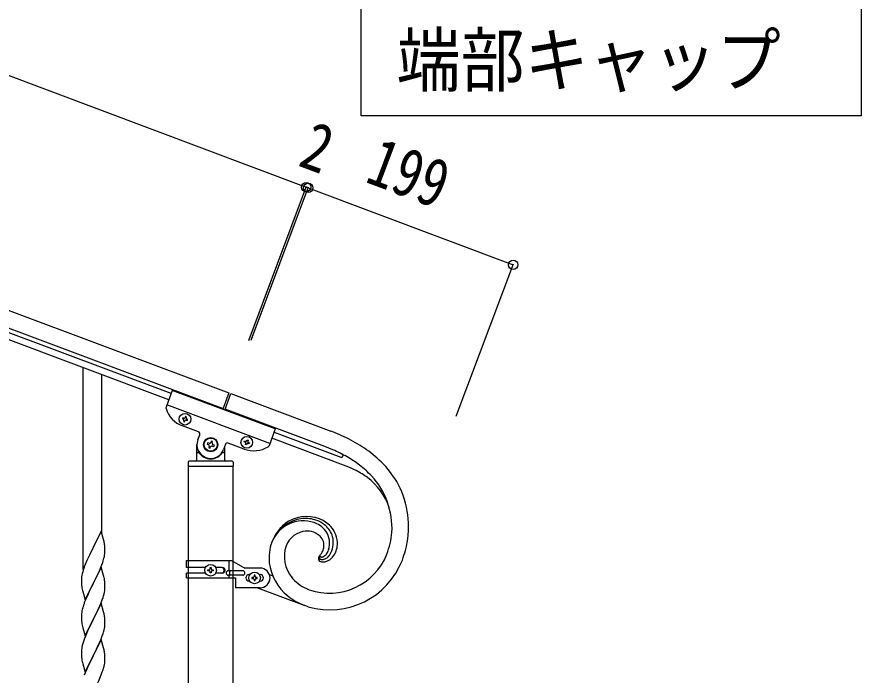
# Model space of a CAD drawing. Units: millimetres, scale not verified. Extents: x -4015 to 4015, y -2862 to 2860.
# Drawn here: x 1103 to 1871, y 1200 to 1799 of the extents above; entities that cross this region are included whole.
import ezdxf
from ezdxf.enums import TextEntityAlignment as Align

# ---------------------------------------------------------------- set-up
doc = ezdxf.new("R2010")
doc.units = ezdxf.units.MM
doc.header["$LTSCALE"] = 10
doc.layers.add('0-3_YKK_A1', color=4, linetype='Continuous')
doc.layers.add('0-4_YKK_D', color=6, linetype='Continuous')
doc.styles.add('ＭＳ ゴシック', font='')
doc.styles.get('ＭＳ ゴシック').set_extended_font_data('MS Gothic')

msp = doc.modelspace()

# ---------------------------------------------------------------- linework, layer by layer
at = {"layer": '0-3_YKK_A1'}
for p, q in [((445.73, 1776.18), (1296.27, 1457.16)), ((440.46, 1762.13), (1291, 1443.11)), ((1243.72, 1456.57), (537.37, 1721.51)), ((1241.61, 1450.96), (535.26, 1715.89)), ((1163.69, 1296.51), (1163.69, 1480.18)), ((1180.69, 1329.43), (1180.69, 1473.81)), ((1244.81, 1459.49), (1239.08, 1444.22)), ((1338.44, 1424.38), (1244.81, 1459.49)), ((1296.27, 1457.16), (1290.69, 1442.29)), ((1292.52, 1441.6), (1298.15, 1456.58)), ((1298.15, 1456.58), (1388.78, 1422.51)), ((1333.53, 1411.27), (1239.9, 1446.39)), ((1255.16, 1434.23), (1254.26, 1434.57)), ((1257.52, 1432.32), (1258.42, 1431.98)), ((1268.57, 1421.75), (1254.06, 1427.19)), ((1338.44, 1424.38), (1332.71, 1409.1)), ((1337.31, 1421.56), (1398.02, 1398.75)), ((1267.98, 1414.49), (1269.74, 1419.17)), ((1311, 1412.26), (1310.1, 1412.6)), ((1402.87, 1390.57), (1335.23, 1416)), ((1267.19, 1396.1), (1267.19, 1410.1)), ((1278.07, 1411.41), (1276.83, 1411.88)), ((1281.31, 1408.79), (1282.55, 1408.32)), ((1293.15, 1410.39), (1291.39, 1405.71)), ((1292.19, 1407.83), (1292.19, 1396.1)), ((1310.24, 1406.12), (1295.72, 1411.56)), ((1314.03, 1412.15), (1314.93, 1411.81)), ((1390.75, 1405.53), (1383.5, 1408.47)), ((1268.19, 1403.1), (1268.46, 1403.1)), ((1291.19, 1403.1), (1290.91, 1403.1)), ((1399.35, 1401.42), (1399.22, 1401.49)), ((1399.46, 1401.34), (1399.43, 1401.36)), ((1259.19, 1394.1), (1259.19, 1390.6)), ((1259.44, 801.6), (1259.44, 1390.1)), ((1299.94, 1390.1), (1259.44, 1390.1)), ((1299.69, 1390.1), (1259.69, 1390.1)), ((1299.19, 1395.1), (1260.19, 1395.1)), ((1299.94, 1390.1), (1299.94, 802.39)), ((1300.19, 1394.1), (1300.19, 1390.6)), ((1386.85, 1314.4), (1386.51, 1313.4)), ((1386.85, 1314.4), (1386.51, 1313.4)), ((1378.61, 1308.86), (1378.79, 1309.08)), ((1257.62, 1304.79), (1298.5, 1304.79)), ((1257.62, 1298.29), (1257.62, 1304.79)), ((1274.95, 1298.29), (1257.62, 1298.29)), ((1290.21, 1298.29), (1284.29, 1298.29)), ((1296.59, 1295.29), (1296.59, 1304.79)), ((1298.5, 1304.79), (1310.62, 1297.79)), ((1324.62, 1297.79), (1310.62, 1297.79)), ((1257.62, 1288.79), (1257.62, 1293.29)), ((1274.95, 1293.29), (1257.62, 1293.29)), ((1278.18, 1295.32), (1277.22, 1295.32)), ((1281.06, 1296.28), (1282.02, 1296.28)), ((1290.21, 1293.29), (1284.3, 1293.29)), ((1308.82, 1295.29), (1295.74, 1295.29)), ((1308.82, 1291.29), (1295.74, 1291.29)), ((1296.59, 1288.79), (1296.59, 1291.29)), ((1297.15, 1291.29), (1297.15, 1295.29)), ((1315.25, 1291.79), (1314.62, 1291.79)), ((1323.99, 1291.79), (1324.62, 1291.79)), ((1335.98, 1290.66), (1333.11, 1291.74)), ((1257.62, 1288.79), (1302.12, 1288.79)), ((1302.12, 1288.79), (1302.12, 1279.79)), ((1315.25, 1285.79), (1314.62, 1285.79)), ((1318.18, 1289.27), (1317.22, 1289.27)), ((1321.06, 1288.31), (1322.02, 1288.31)), ((1323.99, 1285.79), (1324.62, 1285.79)), ((1324.62, 1279.79), (1302.12, 1279.79)), ((1322.33, 1279.76), (1365.18, 1263.66)), ((1367.56, 1278.72), (1369.24, 1278.04)), ((1368.26, 1262.58), (1365.18, 1263.66)), ((1368.26, 1262.58), (1365.18, 1263.66)), ((1162.49, 1247.95), (1162.63, 1246.97)), ((1162.49, 1215.09), (1162.63, 1214.1))]:
    msp.add_line(p, q, dxfattribs=at)
msp.add_lwpolyline([(1871.08, 1911.79), (1871.08, 1709.24), (1416.52, 1709.24), (1416.52, 1911.79)], close=True, dxfattribs=at)
for points in [[(1257.29, 1434.46), (1257.63, 1435.35), (1256.73, 1435.69), (1256.4, 1434.79)], [(1390.75, 1405.53), (1383.5, 1408.47), (1292.87, 1442.54)], [(1254.26, 1434.57), (1253.92, 1433.67), (1254.82, 1433.33)], [(1255.38, 1432.1), (1255.05, 1431.2), (1255.95, 1430.86), (1256.28, 1431.76)], [(1258.42, 1431.98), (1258.76, 1432.88), (1257.86, 1433.22)], [(1281, 1411.72), (1281.46, 1412.96), (1280.23, 1413.42), (1279.77, 1412.19)], [(1310.1, 1412.6), (1310.44, 1413.5), (1311.34, 1413.16)], [(1312.57, 1413.72), (1312.91, 1414.62), (1313.81, 1414.28), (1313.47, 1413.38)], [(1276.83, 1411.88), (1276.37, 1410.64), (1277.6, 1410.18)], [(1278.37, 1408.48), (1277.91, 1407.24), (1279.15, 1406.78), (1279.61, 1408.01)], [(1282.55, 1408.32), (1283.01, 1409.56), (1281.77, 1410.02)], [(1312.46, 1410.69), (1312.12, 1409.79), (1311.23, 1410.13), (1311.56, 1411.02)], [(1314.93, 1411.81), (1314.6, 1410.91), (1313.7, 1411.25)], [(1180.09, 1331.45), (1172.86, 1316.59), (1172.52, 1315.92), (1169.7, 1310.28), (1168.14, 1307), (1167.03, 1304.53), (1165.56, 1301.01), (1164.79, 1298.98)], [(1182.82, 1321.91), (1182.6, 1322.85), (1182.35, 1323.81), (1180.09, 1331.45)], [(1183.56, 1312.13), (1183.58, 1312.93), (1183.58, 1314.07), (1183.53, 1315.8), (1183.47, 1317.05), (1183.36, 1318.46)], [(1182.67, 1306.78), (1183, 1308.19), (1183.27, 1309.56), (1183.46, 1310.87)], [(1379.44, 1308.2), (1379.4, 1308.22), (1379.31, 1308.28)], [(1379.44, 1308.2), (1379.4, 1308.22), (1379.31, 1308.28)], [(1379.76, 1308.03), (1379.72, 1308.05), (1379.68, 1308.06)], [(1379.76, 1308.03), (1379.72, 1308.05), (1379.69, 1308.06)], [(1163.12, 1277.47), (1163.37, 1276.51), (1165.64, 1268.87), (1172.86, 1283.72), (1173.03, 1284.05), (1174.75, 1287.44), (1176.25, 1290.5), (1177.37, 1292.84), (1178.48, 1295.29), (1179.55, 1297.8), (1180.75, 1300.84), (1181.48, 1302.85), (1181.97, 1304.35)], [(1180.09, 1298.59), (1172.86, 1283.72), (1172.7, 1283.39), (1169.91, 1277.86), (1168.59, 1275.09), (1168.14, 1274.13), (1166.39, 1270.16), (1165.36, 1267.63), (1164.79, 1266.11)], [(1182.82, 1289.05), (1182.6, 1289.98), (1182.35, 1290.94), (1180.09, 1298.59)], [(1279.14, 1297.24), (1279.14, 1298.2), (1280.1, 1298.2), (1280.1, 1297.24)], [(1163.76, 1295.97), (1163.32, 1294.5), (1162.83, 1292.59), (1162.54, 1291.21), (1162.32, 1289.88)], [(1277.22, 1295.32), (1277.22, 1296.28), (1278.18, 1296.28)], [(1280.1, 1294.36), (1280.1, 1293.4), (1279.14, 1293.4), (1279.14, 1294.36)], [(1282.02, 1296.28), (1282.02, 1295.32), (1281.06, 1295.32)], [(1320.1, 1290.23), (1320.1, 1291.19), (1319.14, 1291.19), (1319.14, 1290.23)], [(1162.19, 1288.6), (1162.15, 1287.79), (1162.14, 1287.39), (1162.16, 1285.53), (1162.19, 1284.52), (1162.24, 1283.58), (1162.34, 1282.14), (1162.49, 1280.82), (1162.63, 1279.83)], [(1163.12, 1244.6), (1163.44, 1243.4), (1165.64, 1236), (1172.86, 1250.86), (1173.03, 1251.19), (1174.75, 1254.57), (1176.25, 1257.63), (1177.37, 1259.98), (1178.91, 1263.42), (1179.76, 1265.43), (1181.13, 1268.98), (1181.81, 1270.98), (1182.27, 1272.46), (1182.79, 1274.39), (1183.1, 1275.78), (1183.34, 1277.14), (1183.5, 1278.43), (1183.56, 1279.26), (1183.58, 1280.06), (1183.58, 1281.21), (1183.53, 1282.93), (1183.47, 1284.18), (1183.36, 1285.59)], [(1317.22, 1289.27), (1317.22, 1288.31), (1318.18, 1288.31)], [(1319.14, 1287.35), (1319.14, 1286.39), (1320.1, 1286.39), (1320.1, 1287.35)], [(1322.02, 1288.31), (1322.02, 1289.27), (1321.06, 1289.27)], [(1180.09, 1265.71), (1172.86, 1250.86), (1172.52, 1250.18), (1169.7, 1244.54), (1168.36, 1241.74), (1167.03, 1238.8), (1165.76, 1235.78), (1164.97, 1233.75), (1164.25, 1231.73), (1163.46, 1229.25), (1162.94, 1227.33), (1162.63, 1225.93), (1162.39, 1224.58), (1162.23, 1223.28), (1162.17, 1222.45), (1162.14, 1221.65), (1162.16, 1219.79), (1162.19, 1218.78), (1162.24, 1217.84), (1162.32, 1216.68)], [(1163.76, 1263.11), (1163.32, 1261.64), (1162.94, 1260.2), (1162.63, 1258.8), (1162.39, 1257.45), (1162.23, 1256.15), (1162.17, 1255.32), (1162.14, 1254.52), (1162.16, 1252.66), (1162.19, 1251.65), (1162.24, 1250.71), (1162.32, 1249.55)], [(1182.82, 1256.17), (1182.6, 1257.11), (1182.35, 1258.07), (1180.09, 1265.71)], [(1163.12, 1211.73), (1163.37, 1210.78), (1163.44, 1210.53), (1165.64, 1203.13), (1172.86, 1217.99), (1173.03, 1218.32), (1175.81, 1223.86), (1176.92, 1226.16), (1177.59, 1227.59), (1178.91, 1230.55), (1179.76, 1232.57), (1181.13, 1236.11), (1181.81, 1238.11), (1182.27, 1239.59), (1182.79, 1241.52), (1183.1, 1242.91), (1183.34, 1244.27), (1183.5, 1245.56), (1183.56, 1246.39), (1183.58, 1247.19), (1183.58, 1248.34), (1183.53, 1250.06), (1183.47, 1251.31), (1183.36, 1252.72)], [(1180.09, 1232.85), (1172.86, 1217.99), (1172.7, 1217.66), (1169.7, 1211.67), (1168.36, 1208.87), (1167.03, 1205.93), (1165.56, 1202.4), (1164.79, 1200.37)], [(1182.82, 1223.31), (1182.6, 1224.25), (1182.35, 1225.2), (1180.09, 1232.85)], [(1162.91, 1179.8), (1163.12, 1178.86), (1163.44, 1177.66), (1165.64, 1170.26), (1172.86, 1185.12), (1173.03, 1185.45), (1177.59, 1194.72), (1178.91, 1197.68), (1180.17, 1200.71), (1181.13, 1203.24), (1181.81, 1205.25), (1182.27, 1206.72), (1182.79, 1208.65), (1183.1, 1210.05), (1183.34, 1211.4), (1183.5, 1212.69), (1183.56, 1213.52), (1183.58, 1214.32), (1183.58, 1215.47), (1183.53, 1217.2), (1183.47, 1218.44), (1183.36, 1219.85)]]:
    msp.add_lwpolyline(points, dxfattribs=at)
for centre, radius in [((1256.34, 1433.28), 5.3), ((1279.69, 1410.1), 6.5), ((1279.69, 1410.1), 6), ((1312.52, 1412.2), 5.3), ((1279.62, 1295.8), 5.3), ((1319.62, 1288.79), 5.3)]:
    msp.add_circle(centre, radius, dxfattribs=at)
for centre, radius, start, end in [((1240.95, 1443.51), 2, 159.44, 197.93995), ((1262.84, 1450.6), 25, 197.93995, 249.44), ((1254.49, 1432.43), 0.96, 339.44, 69.44), ((1255.5, 1435.13), 0.96, 249.44, 339.44), ((1257.18, 1431.42), 0.96, 69.44, 159.44), ((1258.19, 1434.12), 0.96, 159.44, 249.44), ((1267.87, 1419.87), 2, 339.44, 69.44), ((1307.32, 1214.86), 223.06, 63.9976, 68.58065), ((1307.32, 1214.86), 223.06, 63.99763, 68.58069), ((1279.69, 1410.1), 12.5, 159.44, 339.44), ((1311.68, 1414.06), 0.96, 249.44, 339.44), ((1314.37, 1413.05), 0.96, 159.44, 249.44), ((1331.42, 1274.51), 158.94, 55.50192, 62.37535), ((1331.42, 1274.51), 158.94, 55.50192, 62.37535), ((1277.14, 1408.94), 1.32, 339.44, 69.44), ((1278.53, 1412.65), 1.32, 249.44, 339.44), ((1280.85, 1407.55), 1.32, 69.44, 159.44), ((1282.24, 1411.26), 1.32, 159.44, 249.44), ((1295.02, 1409.69), 2, 69.44, 159.44), ((1319.02, 1429.53), 25, 249.44, 300.94005), ((1310.66, 1411.36), 0.96, 339.44, 69.44), ((1313.36, 1410.35), 0.96, 69.44, 159.44), ((1330.84, 1409.8), 2, 300.94005, 339.44), ((1314.8, 1238.56), 183.43, 60.95635, 65.5394), ((1314.8, 1238.56), 183.43, 60.95635, 65.5394), ((1348.37, 1304.91), 124.33, 44.84534, 54.00778), ((1348.37, 1304.91), 124.33, 44.84553, 54.00797), ((1268.19, 1402.1), 1, 90, 180), ((1268.46, 1402.6), 0.5, 33.74899, 90), ((1279.69, 1410.1), 13, 213.74899, 326.25101), ((1290.91, 1402.6), 0.5, 90, 146.25101), ((1291.19, 1402.1), 1, 0, 90), ((1398.55, 1400.15), 1.5, 249.39996, 339.40004), ((1397.94, 1399.24), 2.6, 54.88719, 57.17895), ((1397.3, 1398.68), 3.42, 48.62844, 50.92019), ((1398.11, 1399.71), 2.12, 41.93618, 46.51923), ((1398.52, 1400.15), 1.52, 339.81696, 40.25526), ((1315.98, 1254.62), 168.96, 54.07959, 58.66264), ((1315.98, 1254.62), 168.96, 54.07959, 58.66264), ((1260.19, 1394.1), 1, 90, 180), ((1259.69, 1390.6), 0.5, 180, 270), ((1266.19, 1396.1), 1, 270, 0), ((1293.19, 1396.1), 1, 180, 270), ((1299.19, 1394.1), 1, 0, 90), ((1299.69, 1390.6), 0.5, 270, 0), ((1356.52, 1273.18), 126.22, 63.87108, 68.45414), ((1339.69, 1296.58), 121.18, 44.64433, 51.51776), ((1339.69, 1296.58), 121.18, 44.64462, 51.51805), ((1365.8, 1326.21), 97, 27.16863, 43.18532), ((1365.8, 1326.21), 97, 27.16863, 43.18532), ((1364.26, 1298.28), 100.36, 54.65204, 61.52548), ((1373.39, 1333.67), 71.2, 357.22765, 42.46738), ((1373.39, 1333.67), 71.2, 357.22765, 42.46738), ((1386.78, 1333.82), 58.38, 19.22986, 52.49831), ((1373.47, 1335.47), 86.08, 345.41865, 24.01083), ((1373.47, 1335.47), 86.08, 345.41865, 24.01083), ((1366.96, 1311.14), 33.47, 69.77805, 125.92303), ((1367.11, 1309.04), 34.16, 96.86927, 159.43825), ((1363.95, 1309.8), 30.95, 71.49958, 158.70522), ((1363.9, 1309.97), 30.8, 71.31106, 158.51669), ((1371.41, 1308.34), 38.4, 128.8481, 147.14378), ((1365.15, 1309.83), 33.2, 70.83891, 93.68128), ((1360.55, 1306.43), 35.28, 58.83084, 67.99328), ((1360.55, 1306.43), 35.28, 58.83063, 67.99307), ((1365.51, 1313.94), 29.21, 52.84077, 68.85746), ((1368.22, 1315.84), 28.63, 43.78854, 68.89774), ((1365.51, 1316.82), 23.86, 37.80834, 56.10403), ((1365.51, 1316.82), 23.86, 37.80892, 56.1046), ((1369.18, 1319.63), 22.46, 21.91288, 51.54053), ((1370.85, 1319.6), 24.15, 358.6314, 41.66327), ((1386.64, 1300.82), 55.31, 149.15981, 158.32225), ((1368, 1310.25), 21.24, 93.97262, 158.66126), ((1367.16, 1311.6), 19.83, 71.69684, 94.53921), ((1361.31, 1301), 31.8, 63.09509, 67.67814), ((1361.31, 1301), 31.8, 63.09477, 67.67782), ((1366.49, 1313.33), 18.49, 46.37942, 60.11395), ((1366.49, 1313.33), 18.49, 46.38015, 60.11467), ((1368.06, 1320.35), 19.72, 342.42853, 34.23958), ((1368.06, 1320.35), 19.72, 342.42969, 34.24075), ((1369.23, 1320.94), 21.96, 340.21279, 18.80497), ((1359.86, 1339.37), 85.14, 340.09633, 353.83085), ((1359.86, 1339.37), 85.14, 340.09633, 353.83085), ((1141.35, 1313.21), 42.37, 9.56725, 11.859), ((1376.01, 1306.66), 43.29, 160.30929, 185.41848), ((1376.01, 1306.66), 43.29, 160.30929, 185.41848), ((1370.54, 1318.23), 12.16, 350.31184, 44.29477), ((1370.54, 1318.23), 12.16, 350.3102, 44.29313), ((1138.5, 1313.6), 45.12, 6.17603, 8.46779), ((1376.77, 1308.29), 30.15, 161.25614, 219.55301), ((1354.73, 1326.86), 30.07, 328.5942, 333.17726), ((1354.73, 1326.86), 30.07, 328.5942, 333.17726), ((1364.05, 1320.77), 19.04, 336.88731, 346.04975), ((1364.05, 1320.77), 19.04, 336.89108, 346.05352), ((1375.09, 1317.86), 12.25, 322.65672, 338.67341), ((1375.09, 1317.86), 12.25, 322.6534, 338.6701), ((1368.72, 1321.93), 22.79, 331.41277, 338.2862), ((1372.76, 1321.42), 22.51, 329.85346, 339.0159), ((1370.87, 1321.21), 24.22, 341.08111, 354.81563), ((1238.11, 1379.85), 228.42, 340.90168, 343.19343), ((1238.11, 1379.85), 228.42, 340.90168, 343.19343), ((1121.57, 1323.06), 63.23, 342.78424, 345.07599), ((1152.14, 1314.13), 31.49, 354.07159, 356.36334), ((1387.99, 1330.42), 70.65, 253.78243, 339.00556), ((1387.99, 1330.42), 70.65, 253.78243, 339.00556), ((1387.6, 1331.32), 56.35, 250.99162, 338.19726), ((1387.6, 1331.32), 56.35, 250.99141, 338.19705), ((1380.21, 1306.35), 2.65, 170.64343, 222.45449), ((1382.64, 1305.76), 5.15, 161.63692, 168.51035), ((1384.34, 1304.81), 7.06, 154.12448, 158.70753), ((1384.78, 1304.24), 7.72, 147.18223, 151.76528), ((1379.98, 1307.65), 1.77, 164.9652, 218.94813), ((1381.21, 1307.22), 3.07, 156.18126, 163.05469), ((1389.22, 1300.77), 13.34, 142.66564, 144.9574), ((1381.83, 1306.77), 3.82, 146.93729, 153.81072), ((1380.61, 1308.37), 2.71, 222.38035, 229.25378), ((1384.27, 1304.85), 6.92, 142.30873, 144.60048), ((1379.01, 1308.94), 0.253, 148.64243, 206.9393), ((1379.02, 1308.94), 0.262, 149.28999, 209.7283), ((1353.11, 1330.09), 33.19, 320.70699, 325.29005), ((1379.63, 1309.21), 0.923, 204.21749, 213.37993), ((1379.75, 1309.28), 1.07, 206.21492, 213.08835), ((1353.11, 1330.09), 33.19, 320.71114, 325.29419), ((1381.57, 1309.82), 4.44, 232.10227, 236.68532), ((1380.22, 1309.72), 1.71, 216.80021, 223.67364), ((1380.22, 1309.72), 1.71, 216.80021, 223.67364), ((1380.85, 1310.45), 2.67, 225.64644, 230.22949), ((1380.59, 1310.14), 2.26, 225.02471, 229.60776), ((1380.99, 1310.74), 2.98, 231.03098, 235.61404), ((1383, 1312.85), 7.77, 240.11881, 242.41056), ((1382.28, 1312.49), 5.15, 232.49197, 234.78373), ((1382.85, 1313.66), 8.44, 245.87807, 248.16982), ((1382.9, 1314.33), 7.04, 240.49812, 242.78988), ((1382.91, 1314.33), 7.04, 240.50361, 242.79536), ((1381.95, 1312.54), 7.07, 251.5709, 256.15395), ((1382.48, 1314.16), 6.71, 246.1188, 248.41056), ((1382.48, 1314.16), 6.71, 246.1188, 248.41056), ((1380.69, 1309.76), 1.96, 249.71917, 252.01092), ((1380.69, 1309.76), 1.95, 249.72292, 252.01468), ((1380.79, 1310.54), 2.73, 255.09223, 261.96566), ((1380.79, 1310.54), 2.73, 255.09223, 261.96566), ((1381.24, 1311.23), 5.65, 259.98255, 269.14499), ((1380.69, 1311.14), 3.31, 265.1332, 269.71625), ((1380.69, 1311.13), 3.31, 265.14659, 269.72964), ((1380.32, 1314.9), 7.08, 272.86543, 275.15719), ((1380.31, 1314.89), 7.08, 272.88229, 275.17404), ((1379.79, 1315.33), 7.58, 278.79636, 281.08811), ((1379.8, 1315.34), 7.58, 278.77715, 281.06891), ((1380.99, 1312.35), 6.77, 271.34168, 278.21511), ((1379.27, 1315.75), 8.1, 284.16187, 286.45362), ((1379.27, 1315.75), 8.1, 284.16187, 286.45362), ((1379.19, 1314.89), 7.31, 288.97325, 293.55631), ((1379.19, 1314.89), 7.31, 288.97325, 293.55631), ((1380.39, 1314.29), 8.78, 280.2992, 287.17263), ((1377.82, 1316.88), 9.69, 296.26489, 300.84794), ((1377.82, 1316.88), 9.69, 296.2537, 300.83675), ((1375.78, 1318.97), 12.55, 303.96011, 308.54316), ((1375.78, 1318.97), 12.55, 303.95055, 308.5336), ((1379.85, 1314.93), 9.55, 289.15901, 296.03244), ((1376.28, 1317.51), 11.11, 311.24784, 320.41028), ((1376.28, 1317.51), 11.11, 311.24784, 320.41028), ((1377.34, 1318.64), 14, 298.58823, 305.46166), ((1380.84, 1315.74), 12.56, 286.96601, 300.70053), ((1376.28, 1318.76), 14.74, 308.54529, 317.70773), ((1374.33, 1319.61), 16.77, 320.04168, 329.20412), ((1378.04, 1319.18), 16.95, 302.909, 314.35862), ((1375.8, 1320.25), 19.3, 316.86763, 328.31725), ((1239.39, 1271.73), 79.42, 159.93435, 162.22611), ((1289.46, 1295.79), 2.5, 270, 90), ((1290.21, 1295.79), 2.5, 270, 90), ((1324.62, 1288.79), 9, 270, 90), ((1379.62, 1308.88), 47.13, 187.6936, 230.72547), ((1379.62, 1308.88), 47.13, 187.6936, 230.72547), ((1381.43, 1307.9), 4.6, 226.491, 233.36444), ((1381.14, 1307.98), 4.51, 236.9118, 248.36142), ((1382.94, 1313.84), 10.63, 251.02028, 255.60333), ((1382.2, 1313.52), 10.15, 259.19627, 270.64589), ((1381.6, 1314.46), 11.12, 273.69813, 285.14775), ((1194.13, 1285.99), 32.04, 173.03232, 175.32407), ((1278.18, 1297.24), 0.96, 270, 0), ((1278.18, 1294.36), 0.96, 0, 90), ((1281.06, 1297.24), 0.96, 180, 270), ((1281.06, 1294.36), 0.96, 90, 180), ((1295.74, 1293.29), 2, 90, 270), ((1308.82, 1293.29), 2, 270, 90), ((1314.62, 1288.79), 3, 90, 270), ((1318.18, 1290.23), 0.96, 270, 0), ((1321.06, 1290.23), 0.96, 180, 270), ((1324.62, 1288.79), 3, 270, 90), ((1383.73, 1315.15), 39.87, 219.65957, 244.76876), ((1141.23, 1280.34), 42.49, 9.53591, 11.82766), ((1138.63, 1280.74), 45, 6.19632, 8.48807), ((1318.18, 1287.35), 0.96, 0, 90), ((1321.06, 1287.35), 0.96, 90, 180), ((1222, 1290.9), 60.39, 190.55951, 192.85127), ((1393.99, 1341.35), 67.97, 246.35691, 248.64866), ((1388.54, 1322.77), 63.56, 232.4198, 248.43649), ((1388.54, 1322.77), 63.56, 232.4198, 248.43649), ((1239.39, 1238.86), 79.42, 159.93435, 162.22611), ((1141.35, 1247.47), 42.37, 9.56725, 11.859), ((1138.5, 1247.86), 45.12, 6.17603, 8.46779), ((1202.27, 1253), 40.1, 184.93791, 187.22967), ((1222, 1258.03), 60.39, 190.55951, 192.85127), ((1141.35, 1214.6), 42.37, 9.56725, 11.859), ((1138.5, 1215), 45.12, 6.17603, 8.46779), ((1202.15, 1220.13), 39.98, 184.9569, 187.24866), ((1222, 1225.16), 60.39, 190.55951, 192.85127)]:
    msp.add_arc(centre, radius, start, end, dxfattribs=at)
at = {"layer": '0-4_YKK_D'}
for p, q in [((439.61, 1992.2), (1366.55, 1644.53)), ((1314.22, 1505.02), (1366.9, 1645.46)), ((1314.53, 1505.84), (1366.85, 1645.36)), ((1316.4, 1505.14), (1368.72, 1644.66)), ((1316.75, 1506.08), (1368.73, 1644.65)), ((1368.37, 1643.72), (1366.5, 1644.42)), ((1368.38, 1643.72), (1554.7, 1573.83)), ((1503.03, 1436.06), (1555.06, 1574.77))]:
    msp.add_line(p, q, dxfattribs=at)
for centre in [(1366.5, 1644.42), (1366.55, 1644.53), (1368.37, 1643.72), (1368.38, 1643.72), (1554.7, 1573.83)]:
    msp.add_circle(centre, 4.25, dxfattribs=at)

# ---------------------------------------------------------------- texts
at = {"layer": '0-3_YKK_A1', "style": 'ＭＳ ゴシック', "width": 0.9}
msp.add_text('端部キャップ', height=47.42, dxfattribs=at).set_placement((1448.65, 1722.18), align=Align.BOTTOM_LEFT)
at = {"layer": '0-4_YKK_D', "style": 'ＭＳ ゴシック', "width": 0.8}
for s, rotation, p in [('2', 339.444, (1353.33, 1652.03)), ('199', 339.44, (1414.12, 1637.24))]:
    msp.add_text(s, height=43.99, rotation=rotation, dxfattribs=at).set_placement(p, align=Align.BOTTOM_LEFT)

doc.saveas('drawing.dxf')
